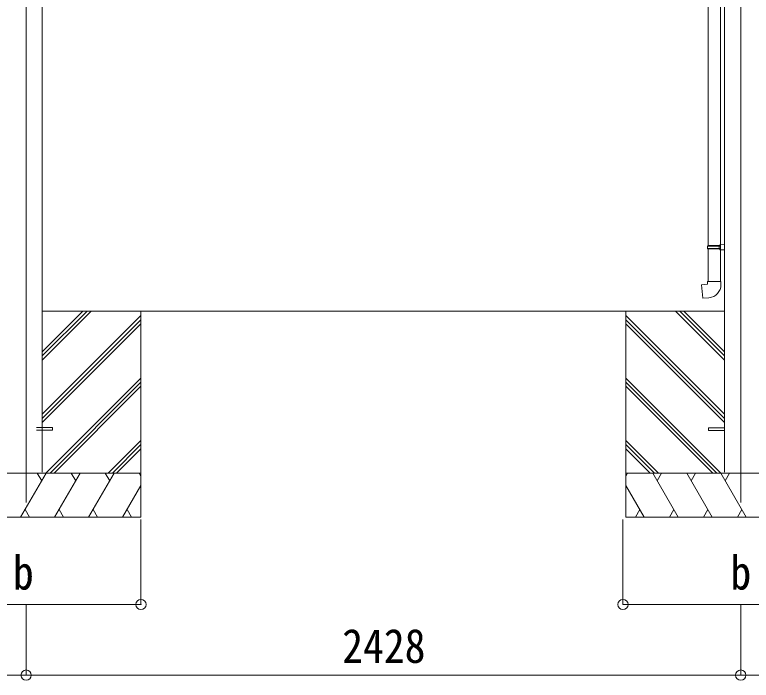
# Model space of a CAD drawing. Units: millimetres at full size, sheet at 1:35; details may follow other scales. Extents: x -9783 to 9892, y -6828 to 6752.
# Drawn here: x 1099 to 3601, y -1971 to 290 of the extents above; entities that cross this region are included whole.
import ezdxf
from ezdxf.enums import TextEntityAlignment as Align

# ---------------------------------------------------------------- set-up
doc = ezdxf.new("R2010")
doc.units = ezdxf.units.MM
doc.header["$LTSCALE"] = 35
doc.header["$PDMODE"] = 32
doc.header["$PDSIZE"] = 35
for name, color, linetype, lineweight in [('0-0_0', 7, 'Continuous', 9), ('0-1_本体', 4, 'Continuous', 9), ('0-2_部品', 7, 'Continuous', 9), ('0-8_PARTS2', 2, 'Continuous', 9), ('0-A_寸法', 4, 'Continuous', 9)]:
    doc.layers.add(name, color=color, linetype=linetype, lineweight=lineweight)
doc.styles.add('ＭＳ ゴシック', font='')
doc.styles.get('ＭＳ ゴシック').set_extended_font_data('MS Gothic')

msp = doc.modelspace()

# ---------------------------------------------------------------- linework, layer by layer
at = {"layer": '0-0_0'}
for p, q in [((1192.34, -883.3), (1358.37, -717.27)), ((1192.34, -869.16), (1344.23, -717.27)), ((1192.34, -855.02), (1330.09, -717.27)), ((1192.34, -717.27), (3012.34, -717.27)), ((1527.54, -717.27), (1527.54, -1417.27)), ((3510.34, -717.27), (1690.34, -717.27)), ((3175.14, -717.27), (3175.14, -1417.27)), ((3510.34, -883.3), (3344.31, -717.27)), ((3510.34, -869.16), (3358.45, -717.27)), ((3510.34, -855.02), (3372.6, -717.27)), ((1192.34, -1067.15), (1527.54, -731.95)), ((1192.34, -1081.29), (1527.54, -746.1)), ((3510.34, -1067.15), (3175.14, -731.95)), ((3510.34, -1081.29), (3175.14, -746.1)), ((1192.34, -1095.43), (1527.54, -760.24)), ((3510.34, -1095.43), (3175.14, -760.24)), ((1204.35, -1267.27), (1527.54, -944.08)), ((3498.33, -1267.27), (3175.14, -944.08)), ((1218.49, -1267.27), (1527.54, -958.23)), ((1232.64, -1267.27), (1527.54, -972.37)), ((3484.19, -1267.27), (3175.14, -958.23)), ((3470.05, -1267.27), (3175.14, -972.37)), ((1416.48, -1267.27), (1527.54, -1156.22)), ((1430.63, -1267.27), (1527.54, -1170.36)), ((3286.2, -1267.27), (3175.14, -1156.22)), ((3272.06, -1267.27), (3175.14, -1170.36)), ((1444.77, -1267.27), (1527.54, -1184.5)), ((3257.92, -1267.27), (3175.14, -1184.5)), ((1527.54, -1267.27), (727.54, -1267.27)), ((1118.7, -1417.27), (1205.3, -1267.27)), ((1190.3, -1293.25), (1175.3, -1267.27)), ((1234.17, -1417.27), (1320.77, -1267.27)), ((1305.77, -1293.25), (1290.77, -1267.27)), ((1349.64, -1417.27), (1436.24, -1267.27)), ((1406.24, -1267.27), (1421.24, -1293.25)), ((1521.71, -1267.27), (1527.54, -1277.37)), ((3175.14, -1267.27), (3975.14, -1267.27)), ((3180.97, -1267.27), (3175.14, -1277.37)), ((3353.05, -1417.27), (3266.44, -1267.27)), ((3296.44, -1267.27), (3281.44, -1293.25)), ((3468.52, -1417.27), (3381.91, -1267.27)), ((3396.91, -1293.25), (3411.91, -1267.27)), ((3583.99, -1417.27), (3497.38, -1267.27)), ((3512.38, -1293.25), (3527.39, -1267.27)), ((1465.11, -1417.27), (1527.54, -1309.14)), ((3237.58, -1417.27), (3175.14, -1309.14)), ((1133.7, -1391.29), (1148.7, -1417.27)), ((1249.17, -1391.29), (1264.17, -1417.27)), ((1364.64, -1391.29), (1379.64, -1417.27)), ((1480.11, -1391.29), (1495.11, -1417.27)), ((3222.58, -1391.29), (3207.58, -1417.27)), ((3338.05, -1391.29), (3323.05, -1417.27)), ((3453.52, -1391.29), (3438.52, -1417.27)), ((3568.99, -1391.29), (3553.99, -1417.27)), ((727.54, -1417.27), (1527.54, -1417.27)), ((3975.14, -1417.27), (3175.14, -1417.27))]:
    msp.add_line(p, q, dxfattribs=at)
at = {"layer": '0-1_本体'}
for p, q in [((1192.34, 1616.18), (1192.34, -1263.82)), ((3510.34, 1616.18), (3510.34, -1263.82))]:
    msp.add_line(p, q, dxfattribs=at)
at = {"layer": '0-2_部品'}
for p, q in [((3454.34, 339.47), (3454.34, -493.69)), ((3496.34, 336.91), (3496.34, -491.13)), ((3452.34, -495.69), (3453.34, -493.69)), ((3452.34, -495.69), (3496.34, -495.69)), ((3452.34, -495.69), (3452.34, -503.69)), ((3453.34, -493.69), (3496.34, -493.69)), ((3491.87, -495.69), (3491.44, -493.69)), ((3494.34, -491.19), (3510.34, -490.72)), ((3494.34, -493.19), (3494.34, -491.19)), ((3494.34, -493.19), (3496.34, -493.19)), ((3510.34, -490.72), (3510.34, -508.66)), ((3452.34, -503.69), (3496.34, -503.69)), ((3452.34, -503.69), (3453.34, -505.69)), ((3453.34, -505.69), (3496.34, -505.69)), ((3454.34, -505.69), (3454.34, -615.69)), ((3494.34, -508.19), (3494.34, -506.19)), ((3494.34, -508.19), (3510.34, -508.66)), ((3496.34, -508.25), (3496.34, -615.69)), ((3452.34, -615.69), (3498.34, -615.69)), ((3452.34, -625.69), (3452.34, -615.69)), ((3498.34, -615.69), (3498.34, -626.61))]:
    msp.add_line(p, q, dxfattribs=at)
at = {"layer": '0-2_部品', "color": 4}
for p, q in [((1227.14, -1112.77), (1172.34, -1112.77)), ((3455.54, -1113.79), (3455.54, -1122.79)), ((3510.34, -1113.79), (3455.54, -1113.79)), ((3510.34, -1122.79), (3455.54, -1122.79))]:
    msp.add_line(p, q, dxfattribs=at)
at = {"layer": '0-2_部品'}
for points in [[(3491.87, -495.69), (3491.87, -503.69), (3491.44, -505.69)], [(3494.34, -506.19), (3496.34, -506.19), (3496.34, -493.19)], [(3457.27, -671.44), (3436.43, -673.26), (3432.42, -627.43), (3452.34, -625.69)]]:
    msp.add_lwpolyline(points, dxfattribs=at)
at = {"layer": '0-2_部品', "color": 4}
msp.add_lwpolyline([(1227.14, -1112.77), (1227.14, -1121.77), (1172.34, -1121.77)], dxfattribs=at)
at = {"layer": '0-2_部品'}
msp.add_arc((3453.34, -626.61), 45, 275, 0, dxfattribs=at)
at = {"layer": '0-8_PARTS2'}
for p, q in [((1137.34, 1582.73), (1137.34, -1367.27)), ((3565.34, 1582.73), (3565.34, -1367.27))]:
    msp.add_line(p, q, dxfattribs=at)
at = {"layer": '0-A_寸法', "color": 6}
for p, q in [((1527.54, -1713.66), (1527.54, -1424.69)), ((3165.34, -1713.66), (3165.34, -1424.69)), ((727.54, -1713.66), (1527.54, -1713.66)), ((1137.34, -1953.64), (1137.34, -1713.66)), ((3165.34, -1713.66), (3965.34, -1713.66)), ((3565.34, -1953.64), (3565.34, -1713.66)), ((3565.34, -1953.64), (3565.34, -1713.66)), ((-2162.66, -1953.64), (1137.34, -1953.64)), ((1137.34, -1953.64), (3565.34, -1953.64)), ((3565.34, -1953.64), (6865.34, -1953.64))]:
    msp.add_line(p, q, dxfattribs=at)
for p in [(1527.54, -1713.66), (3165.34, -1713.66), (1137.34, -1953.64), (3565.34, -1953.64)]:
    msp.add_point(p, dxfattribs=at)

# ---------------------------------------------------------------- texts
at = {"layer": '0-A_寸法', "color": 7, "style": 'ＭＳ ゴシック', "width": 0.9}
for s, p in [('b', (1092.54, -1697.41)), ('b', (3530.34, -1697.41)), ('2428', (2211.34, -1946.64))]:
    msp.add_text(s, height=115.5, dxfattribs=at).set_placement(p, align=Align.BOTTOM_LEFT)

doc.saveas('drawing.dxf')
